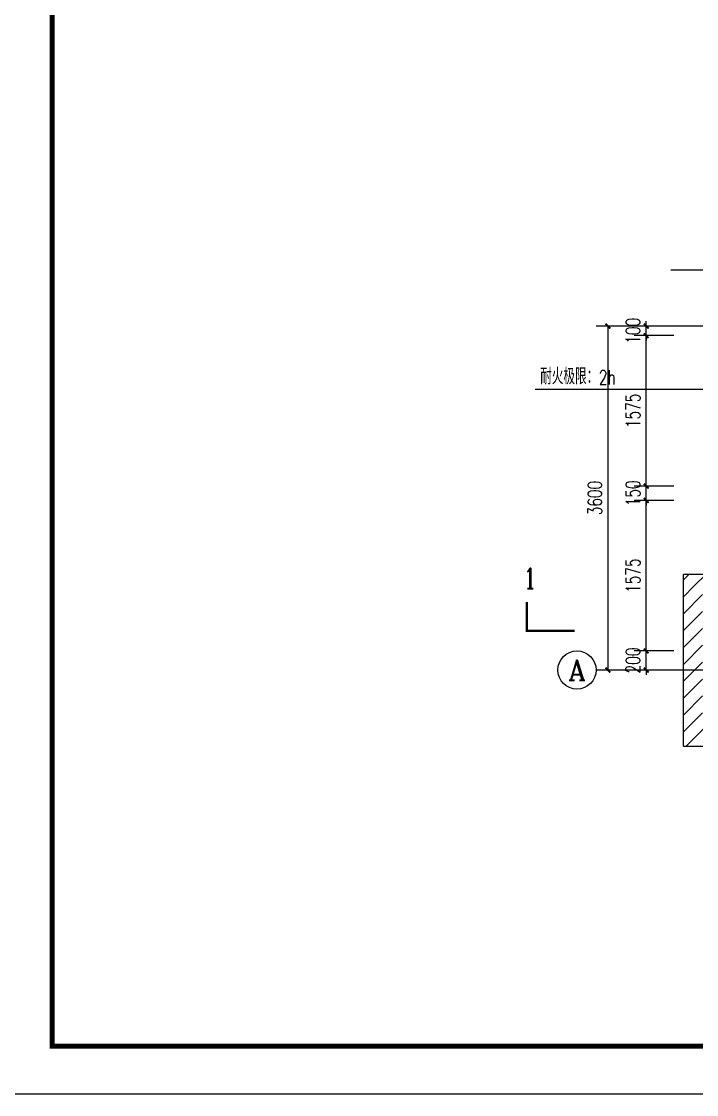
# Model space of a CAD drawing. Extents: x 1738711 to 2346805, y 1189731 to 2516152.
# Drawn here: x 2066961 to 2074032, y 1368210 to 1379440 of the extents above; entities that cross this region are included whole.
import ezdxf
from ezdxf.enums import TextEntityAlignment as Align

# ---------------------------------------------------------------- set-up
doc = ezdxf.new("R2010")
doc.units = 0
doc.header["$LTSCALE"] = 1000
doc.header["$MEASUREMENT"] = 0
doc.linetypes.add('复件 140224通州运河二期售楼部条件图_t3$0$X-ME SHAFT SH$0$X-B2$0$WATER_LINE', pattern=[0])
for name, color, linetype in [('AXIS', 3, 'Continuous'), ('AXIS_TEXT', 7, 'Continuous'), ('DIM_LEAD', 3, 'Continuous'), ('DIM_SYMB', 3, 'Continuous'), ('DOTE', 1, 'Continuous'), ('PUB_DIM', 3, 'Continuous'), ('PUB_HATCH', 8, 'Continuous'), ('PUB_TEXT', 7, 'Continuous'), ('TK', 4, 'Continuous'), ('WALL', 40, 'Continuous')]:
    doc.layers.add(name, color=color, linetype=linetype)
doc.styles.add('_TCH_AXIS', font='COMPLEX', dxfattribs={"bigfont": 'GBCBIG'})
doc.styles.add('_TCH_DIM', font='SIMPLEX', dxfattribs={"bigfont": 'GBCBIG'})
doc.styles.add('_TCH_DIM_T3', font='SIMPLEX', dxfattribs={"width": 0.705882, "bigfont": 'GBCBIG'})
doc.styles.add('_TCH_LABEL', font='COMPLEX', dxfattribs={"bigfont": 'GBCBIG'})
doc.styles.add('COMPLEX', font='COMPLEX')
doc.styles.add('宋体', font='SIMSUN.TTF', dxfattribs={"width": 0.75})
doc.dimstyles.new('_TCH_ARCH&&50', dxfattribs={"dimtxt": 148.75, "dimasz": 50, "dimexe": 125, "dimexo": 150, "dimgap": 63.125, "dimtad": 1, "dimdec": 0, "dimzin": 0, "dimdsep": 46, "dimtxsty": '_TCH_DIM_T3', "dimblk": 'ARCHTICK', "dimcen": 0.09, "dimclrt": 7, "dimazin": 2, "dimtfac": 1, "dimtdec": 0, "dimtix": 1, "dimtmove": 2, "dimatfit": 3, "dimfxl": 50, "dimtolj": 1, "dimtzin": 0, "dimarcsym": 0})
pattern_1 = [(45, (0, 89.76), (-88.388383, 88.388383), [])]

# ---------------------------------------------------------------- blocks, each defined once
blk = doc.blocks.new('hjashrtahreahe')
at = {"layer": 'TK', "color": 7, "const_width": 25}
blk.add_lwpolyline([(0, 59400), (84100, 59400), (84100, 0), (0, 0)], close=True, dxfattribs=at)
at = {"layer": 'TK', "color": 3, "const_width": 100}
blk.add_lwpolyline([(2500, 1000), (2500, 58400), (83100, 58400), (83100, 1000)], close=True, dxfattribs=at)
at = {"layer": 'TK', "style": '宋体', "width": 0.75}
for tag, height, p in [('项目负责人', 350, (6003, 57089)), ('专业负责人', 350, (6003, 56224)), ('设计人', 350, (6003, 55419)), ('版号1', 250, (77304, 22193)), ('时间1', 250, (82405, 22193)), ('版号2', 250, (77304, 21593)), ('时间2', 250, (82405, 21593)), ('版号3', 250, (77304, 20993)), ('时间3', 250, (82405, 20993)), ('建筑会签', 0.0001, (78978, 2403)), ('电气会签', 0.0001, (82128, 2403)), ('结构会签', 0.0001, (78978, 1803)), ('暖通会签', 0.0001, (82128, 1803)), ('给排水会签', 0.0001, (78978, 1250)), ('智能化会签', 0.0001, (82128, 1250))]:
    blk.add_attdef(tag, text='', height=height, dxfattribs=at).set_placement(p, align=Align.CENTER)
for tag, p in [('合作设计单位', (80816, 48986)), ('版号说明1', (79854, 22318)), ('版号说明2', (79854, 21718)), ('版号说明3', (79854, 21118)), ('浙江绿储科技有限公司', (80545, 16036)), ('百兆瓦级集中式熔盐储能关键', (80545, 14953)), ('设备研发及制造基地项目', (80545, 14603)), ('1#研发楼', (80545, 13636)), ('图名', (80545, 12436)), ('工程编号', (78978, 11461)), ('子项编号', (82128, 11461)), ('建筑', (78978, 10711)), ('图号', (82128, 10711)), ('施工图', (78978, 9961)), ('2023.03', (82128, 9961)), ('审定', (79353, 8461)), ('审核', (79353, 7711)), ('工程负责', (79353, 6961)), ('专业负责', (79353, 6211)), ('设计', (79353, 5461)), ('制图', (79353, 4711)), ('校对', (79353, 3961))]:
    blk.add_attdef(tag, text='', height=250, dxfattribs=at).set_placement(p, align=Align.MIDDLE_CENTER)
blk = doc.blocks.new('_ArchTick')
at = {"color": 0, "linetype": 'ByBlock', "const_width": 0.4}
blk.add_lwpolyline([(-0.5, -0.5), (0.5, 0.5)], dxfattribs=at)
blk = doc.blocks.new('*D2270')
at = {"layer": 'Defpoints', "color": 0, "transparency": 16777216}
for p in [(2073105, 1376252), (2073543, 1376252), (2073543, 1372652)]:
    blk.add_point(p, dxfattribs=at)
at = {"layer": 'PUB_DIM', "color": 0, "lineweight": -2, "transparency": 16777216}
for p, q in [((2073393, 1376252), (2072980, 1376252)), ((2073105, 1372652), (2073105, 1376252)), ((2073393, 1372652), (2072980, 1372652))]:
    blk.add_line(p, q, dxfattribs=at)
at = {"layer": 'PUB_DIM', "color": 0, "lineweight": -2, "transparency": 16777216, "xscale": 50, "yscale": 50, "zscale": 50}
for p, rotation in [((2073105, 1376252), 90), ((2073105, 1372652), 270)]:
    blk.add_blockref('_ArchTick', p, dxfattribs=dict(at, rotation=rotation))
at = {"layer": 'PUB_DIM', "color": 7, "transparency": 16777216, "insert": (2072967, 1374452), "char_height": 148.8, "attachment_point": 5, "rotation": 90, "style": '_TCH_DIM_T3'}
blk.add_mtext('\\A1;3600', dxfattribs=at)
blk = doc.blocks.new('*D2271')
at = {"layer": 'Defpoints', "color": 0, "transparency": 16777216}
for p in [(2073505, 1372852), (2073943, 1372852), (2073943, 1372652)]:
    blk.add_point(p, dxfattribs=at)
at = {"layer": 'PUB_DIM', "color": 0, "lineweight": -2, "transparency": 16777216}
for p, q in [((2073505, 1372852), (2073505, 1372902)), ((2073793, 1372852), (2073380, 1372852)), ((2073505, 1372652), (2073505, 1372852)), ((2073793, 1372652), (2073380, 1372652)), ((2073505, 1372652), (2073505, 1372602))]:
    blk.add_line(p, q, dxfattribs=at)
at = {"layer": 'PUB_DIM', "color": 0, "lineweight": -2, "transparency": 16777216, "xscale": 50, "yscale": 50, "zscale": 50}
for p, rotation in [((2073505, 1372852), 270), ((2073505, 1372652), 90)]:
    blk.add_blockref('_ArchTick', p, dxfattribs=dict(at, rotation=rotation))
at = {"layer": 'PUB_DIM', "color": 7, "transparency": 16777216, "insert": (2073367, 1372752), "char_height": 148.8, "attachment_point": 5, "rotation": 90, "style": '_TCH_DIM_T3'}
blk.add_mtext('\\A1;200', dxfattribs=at)
blk = doc.blocks.new('*D2272')
at = {"layer": 'Defpoints', "color": 0, "transparency": 16777216}
for p in [(2073505, 1374427), (2073943, 1374427), (2073943, 1372852)]:
    blk.add_point(p, dxfattribs=at)
at = {"layer": 'PUB_DIM', "color": 0, "lineweight": -2, "transparency": 16777216}
for p, q in [((2073793, 1374427), (2073380, 1374427)), ((2073505, 1372852), (2073505, 1374427)), ((2073793, 1372852), (2073380, 1372852))]:
    blk.add_line(p, q, dxfattribs=at)
at = {"layer": 'PUB_DIM', "color": 0, "lineweight": -2, "transparency": 16777216, "xscale": 50, "yscale": 50, "zscale": 50}
for p, rotation in [((2073505, 1374427), 90), ((2073505, 1372852), 270)]:
    blk.add_blockref('_ArchTick', p, dxfattribs=dict(at, rotation=rotation))
at = {"layer": 'PUB_DIM', "color": 7, "transparency": 16777216, "insert": (2073367, 1373640), "char_height": 148.8, "attachment_point": 5, "rotation": 90, "style": '_TCH_DIM_T3'}
blk.add_mtext('\\A1;1575', dxfattribs=at)
blk = doc.blocks.new('*D2273')
at = {"layer": 'Defpoints', "color": 0, "transparency": 16777216}
for p in [(2073505, 1374577), (2073943, 1374577), (2073943, 1374427)]:
    blk.add_point(p, dxfattribs=at)
at = {"layer": 'PUB_DIM', "color": 0, "lineweight": -2, "transparency": 16777216}
for p, q in [((2073793, 1374577), (2073380, 1374577)), ((2073505, 1374577), (2073505, 1374627)), ((2073505, 1374427), (2073505, 1374577)), ((2073793, 1374427), (2073380, 1374427)), ((2073505, 1374427), (2073505, 1374377))]:
    blk.add_line(p, q, dxfattribs=at)
at = {"layer": 'PUB_DIM', "color": 0, "lineweight": -2, "transparency": 16777216, "xscale": 50, "yscale": 50, "zscale": 50}
for p, rotation in [((2073505, 1374577), 270), ((2073505, 1374427), 90)]:
    blk.add_blockref('_ArchTick', p, dxfattribs=dict(at, rotation=rotation))
at = {"layer": 'PUB_DIM', "color": 7, "transparency": 16777216, "insert": (2073367, 1374502), "char_height": 148.8, "attachment_point": 5, "rotation": 90, "style": '_TCH_DIM_T3'}
blk.add_mtext('\\A1;150', dxfattribs=at)
blk = doc.blocks.new('*D2274')
at = {"layer": 'Defpoints', "color": 0, "transparency": 16777216}
for p in [(2073505, 1376152), (2073943, 1376152), (2073943, 1374577)]:
    blk.add_point(p, dxfattribs=at)
at = {"layer": 'PUB_DIM', "color": 0, "lineweight": -2, "transparency": 16777216}
for p, q in [((2073793, 1376152), (2073380, 1376152)), ((2073505, 1374577), (2073505, 1376152)), ((2073793, 1374577), (2073380, 1374577))]:
    blk.add_line(p, q, dxfattribs=at)
at = {"layer": 'PUB_DIM', "color": 0, "lineweight": -2, "transparency": 16777216, "xscale": 50, "yscale": 50, "zscale": 50}
for p, rotation in [((2073505, 1376152), 90), ((2073505, 1374577), 270)]:
    blk.add_blockref('_ArchTick', p, dxfattribs=dict(at, rotation=rotation))
at = {"layer": 'PUB_DIM', "color": 7, "transparency": 16777216, "insert": (2073367, 1375365), "char_height": 148.8, "attachment_point": 5, "rotation": 90, "style": '_TCH_DIM_T3'}
blk.add_mtext('\\A1;1575', dxfattribs=at)
blk = doc.blocks.new('*D2275')
at = {"layer": 'Defpoints', "color": 0, "transparency": 16777216}
for p in [(2073505, 1376252), (2073943, 1376252), (2073943, 1376152)]:
    blk.add_point(p, dxfattribs=at)
at = {"layer": 'PUB_DIM', "color": 0, "lineweight": -2, "transparency": 16777216}
for p, q in [((2073793, 1376252), (2073380, 1376252)), ((2073505, 1376252), (2073505, 1376302)), ((2073505, 1376152), (2073505, 1376252)), ((2073793, 1376152), (2073380, 1376152)), ((2073505, 1376152), (2073505, 1376102))]:
    blk.add_line(p, q, dxfattribs=at)
at = {"layer": 'PUB_DIM', "color": 0, "lineweight": -2, "transparency": 16777216, "xscale": 50, "yscale": 50, "zscale": 50}
for p, rotation in [((2073505, 1376252), 270), ((2073505, 1376152), 90)]:
    blk.add_blockref('_ArchTick', p, dxfattribs=dict(at, rotation=rotation))
at = {"layer": 'PUB_DIM', "color": 7, "transparency": 16777216, "insert": (2073367, 1376202), "char_height": 148.8, "attachment_point": 5, "rotation": 90, "style": '_TCH_DIM_T3'}
blk.add_mtext('\\A1;100', dxfattribs=at)
blk = doc.blocks.new('_AXISO')
blk.add_circle((0, 0), 0.5)
at = {"layer": 'AXIS_TEXT', "style": 'COMPLEX', "width": 1.041667}
blk.add_attdef('A', text='', height=0.56, dxfattribs=at).set_placement((-0.25, -0.28), (0.25, -0.28), align=Align.FIT)

msp = doc.modelspace()

# ---------------------------------------------------------------- hatches: boundary and pattern name
at = {"layer": 'PUB_HATCH', "linetype": '复件 140224通州运河二期售楼部条件图_t3$0$X-ME SHAFT SH$0$X-B2$0$WATER_LINE'}
h = msp.add_hatch(dxfattribs=at)
h.set_pattern_fill('普通砖', color=256, scale=50, style=0)
h.set_pattern_definition(pattern_1)
h.paths.add_polyline_path([(2074661.5, 1373552.4), (2074594.8, 1373652.4), (2073895.2, 1373652.4), (2074095.2, 1373452.4), (2074594.8, 1373452.4)])
h = msp.add_hatch(dxfattribs=at)
h.set_pattern_fill('普通砖', color=256, scale=50, style=0)
h.set_pattern_definition(pattern_1)
h.paths.add_polyline_path([(2073895.2, 1371852.4), (2074095.2, 1372052.4), (2074095.2, 1373452.4), (2073895.2, 1373652.4)])
h = msp.add_hatch(dxfattribs=at)
h.set_pattern_fill('普通砖', color=256, scale=50, style=0)
h.set_pattern_definition(pattern_1)
h.paths.add_polyline_path([(2075695.2, 1371852.4), (2075495.2, 1372052.4), (2074095.2, 1372052.4), (2073895.2, 1371852.4)])

# ---------------------------------------------------------------- linework, layer by layer
at = {"layer": 'AXIS'}
msp.add_line((2073479.9, 1372652.4), (2072979.9, 1372652.4), dxfattribs=at)
at = {"layer": 'DIM_LEAD'}
for p, q in [((2073401.4, 1375589), (2072342.2, 1375589)), ((2074860, 1375589), (2073401.4, 1375589)), ((2074860, 1375589), (2073401.4, 1375589))]:
    msp.add_line(p, q, dxfattribs=at)
at = {"layer": 'DIM_SYMB'}
msp.add_lwpolyline([(2073762.9, 1376841.2), (2078559, 1376841.2), (2078597.3, 1376946.2), (2078634.3, 1376736.2), (2078671.5, 1376841.2), (2083467.7, 1376841.2)], dxfattribs=at)
at = {"layer": 'DIM_SYMB', "const_width": 25}
msp.add_lwpolyline([(2072255.6, 1373363.2), (2072255.6, 1373063.2), (2072755.6, 1373063.2)], dxfattribs=at)
at = {"layer": 'DOTE'}
for p, q in [((2084188.4, 1376252.4), (2073288.5, 1376252.4)), ((2084188.4, 1372652.4), (2073288.5, 1372652.4))]:
    msp.add_line(p, q, dxfattribs=at)
at = {"layer": 'WALL', "linetype": '复件 140224通州运河二期售楼部条件图_t3$0$X-ME SHAFT SH$0$X-B2$0$WATER_LINE'}
for p, q in [((2074594.8, 1373652.4), (2073895.2, 1373652.4)), ((2073895.2, 1371852.4), (2073895.2, 1373652.4)), ((2075695.2, 1371852.4), (2073895.2, 1371852.4))]:
    msp.add_line(p, q, dxfattribs=at)

# ---------------------------------------------------------------- block references
at = {"xscale": 0.5, "yscale": 0.5, "zscale": 0.5}
msp.add_blockref('hjashrtahreahe', (2066033.1, 1368216), dxfattribs=at)
at = {"layer": 'AXIS'}
ref = msp.add_blockref('_AXISO', (2072779.9, 1372652.4), dxfattribs=dict(at, xscale=400, yscale=400, zscale=400))
ref.add_attrib('A', 'A', dxfattribs={"layer": 'AXIS_TEXT', "ltscale": 0.5, "height": 212.6, "style": '_TCH_AXIS'}).set_placement((2072688.8, 1372546.1), (2072871, 1372546.1), align=Align.FIT)

# ---------------------------------------------------------------- texts
at = {"layer": 'PUB_TEXT', "color": 7, "style": '_TCH_DIM'}
msp.add_text('耐火极限：', height=168.79, dxfattribs=at).set_placement((2072394.7, 1375641.5))
at = {"layer": 'PUB_TEXT', "color": 7, "width": 0.705882}
for s, height, style, p in [('2h', 148.75, '_TCH_DIM', (2073009.1, 1375641.5)), ('1', 212.5, '_TCH_LABEL', (2072223.5, 1373507))]:
    msp.add_text(s, height=height, dxfattribs=dict(at, style=style)).set_placement(p)

# ---------------------------------------------------------------- dimensions: what is measured, and where the dimension line sits
at = {"layer": 'PUB_DIM'}
for p1, p2, picture, middle in [((2073943, 1376152.4), (2073943, 1376252.4), '*D2275', (2073367.4, 1376202.4)), ((2073543, 1372652.4), (2073543, 1376252.4), '*D2270', (2072967.4, 1374452.4)), ((2073943, 1374577.4), (2073943, 1376152.4), '*D2274', (2073367.4, 1375364.9)), ((2073943, 1374427.4), (2073943, 1374577.4), '*D2273', (2073367.4, 1374502.4)), ((2073943, 1372852.4), (2073943, 1374427.4), '*D2272', (2073367.4, 1373639.9)), ((2073943, 1372652.4), (2073943, 1372852.4), '*D2271', (2073367.4, 1372752.4))]:
    dim = msp.add_aligned_dim(p1=p1, p2=p2, distance=438.2, dimstyle='_TCH_ARCH&&50', dxfattribs=at)
    dim.commit()
    dim.dimension.update_dxf_attribs({"geometry": picture, "text_midpoint": middle})

doc.saveas('drawing.dxf')
